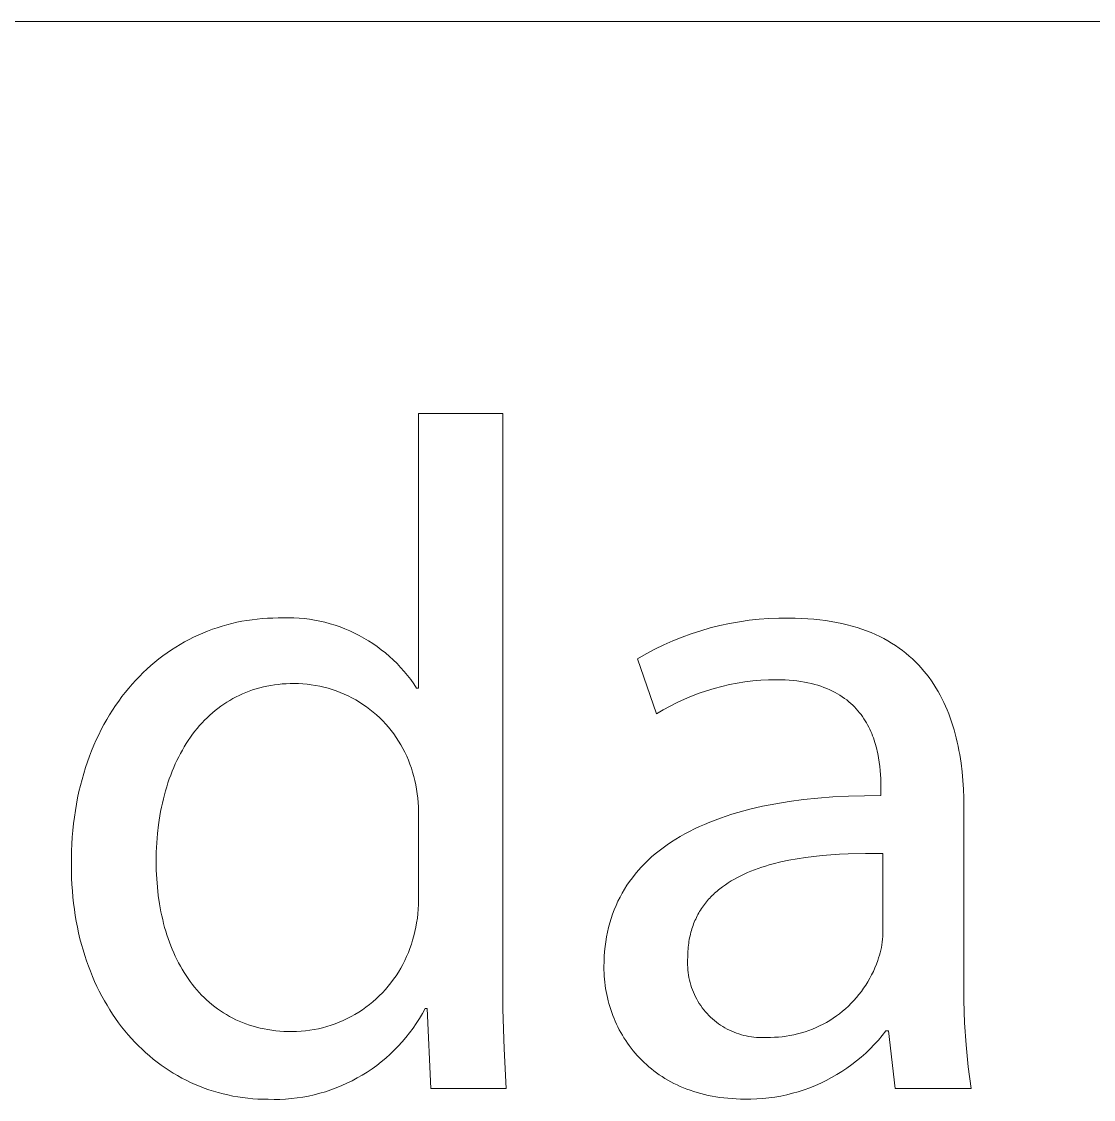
# Model space of a CAD drawing. Header units: millimetres. Extents: x 578 to 4608, y -138 to 2677.
# Drawn here: x 4476.86 to 4522.31, y 266.52 to 312.23 of the extents above; entities that cross this region are included whole.
import ezdxf

# ---------------------------------------------------------------- set-up
doc = ezdxf.new("R2010")
doc.units = ezdxf.units.MM
doc.header["$MEASUREMENT"] = 0
doc.layers.add('Domyślny', color=7, linetype='Continuous', true_color=0x000000)

msp = doc.modelspace()

# ---------------------------------------------------------------- linework, layer by layer
at = {"layer": 'Domyślny', "color": 18, "lineweight": 15, "true_color": 0x000000}
for p, q in [((4604.455, 312.228), (3085.218, 312.228)), ((4493.696, 283.955), (4493.696, 295.604)), ((4493.696, 295.604), (4497.266, 295.604)), ((4497.266, 295.604), (4497.266, 272.024)), ((4485.362, 286.588), (4485.57, 286.648)), ((4485.57, 286.648), (4485.78, 286.702)), ((4485.78, 286.702), (4485.991, 286.75)), ((4485.991, 286.75), (4486.204, 286.793)), ((4486.204, 286.793), (4486.419, 286.83)), ((4486.419, 286.83), (4486.635, 286.862)), ((4486.635, 286.862), (4486.853, 286.888)), ((4486.853, 286.888), (4487.072, 286.908)), ((4487.072, 286.908), (4487.293, 286.922)), ((4487.293, 286.922), (4487.514, 286.931)), ((4487.514, 286.931), (4487.737, 286.934)), ((4487.737, 286.934), (4487.96, 286.944)), ((4487.96, 286.944), (4488.183, 286.946)), ((4488.183, 286.946), (4488.406, 286.941)), ((4488.406, 286.941), (4488.628, 286.928)), ((4488.628, 286.928), (4488.85, 286.908)), ((4488.85, 286.908), (4489.071, 286.88)), ((4489.071, 286.88), (4489.291, 286.844)), ((4489.291, 286.844), (4489.51, 286.801)), ((4489.51, 286.801), (4489.727, 286.75)), ((4489.727, 286.75), (4489.942, 286.692)), ((4489.942, 286.692), (4490.155, 286.627)), ((4490.155, 286.627), (4490.366, 286.554)), ((4506.067, 286.513), (4506.475, 286.615)), ((4506.475, 286.615), (4506.886, 286.704)), ((4506.886, 286.704), (4507.3, 286.778)), ((4507.3, 286.778), (4507.717, 286.838)), ((4507.717, 286.838), (4508.135, 286.883)), ((4508.135, 286.883), (4508.554, 286.914)), ((4508.554, 286.914), (4508.975, 286.93)), ((4508.975, 286.93), (4509.395, 286.931)), ((4509.395, 286.931), (4509.671, 286.928)), ((4509.671, 286.928), (4509.941, 286.919)), ((4509.941, 286.919), (4510.204, 286.905)), ((4510.204, 286.905), (4510.461, 286.885)), ((4510.461, 286.885), (4510.711, 286.859)), ((4510.711, 286.859), (4510.955, 286.828)), ((4510.955, 286.828), (4511.193, 286.791)), ((4511.193, 286.791), (4511.425, 286.749)), ((4511.425, 286.749), (4511.651, 286.702)), ((4511.651, 286.702), (4511.871, 286.649)), ((4511.871, 286.649), (4512.085, 286.592)), ((4484.157, 286.118), (4484.352, 286.21)), ((4484.352, 286.21), (4484.55, 286.296)), ((4484.55, 286.296), (4484.75, 286.377)), ((4484.75, 286.377), (4484.952, 286.453)), ((4484.952, 286.453), (4485.156, 286.523)), ((4485.156, 286.523), (4485.362, 286.588)), ((4490.366, 286.554), (4490.574, 286.474)), ((4490.574, 286.474), (4490.78, 286.387)), ((4490.78, 286.387), (4490.982, 286.293)), ((4490.982, 286.293), (4491.181, 286.193)), ((4491.181, 286.193), (4491.376, 286.085)), ((4504.868, 286.121), (4505.263, 286.266)), ((4505.263, 286.266), (4505.663, 286.396)), ((4505.663, 286.396), (4506.067, 286.513)), ((4512.085, 286.592), (4512.293, 286.53)), ((4512.293, 286.53), (4512.495, 286.463)), ((4512.495, 286.463), (4512.692, 286.392)), ((4512.692, 286.392), (4512.883, 286.315)), ((4512.883, 286.315), (4513.069, 286.235)), ((4513.069, 286.235), (4513.249, 286.149)), ((4483.217, 285.581), (4483.4, 285.699)), ((4483.4, 285.699), (4483.585, 285.811)), ((4483.585, 285.811), (4483.773, 285.919)), ((4483.773, 285.919), (4483.964, 286.021)), ((4483.964, 286.021), (4484.157, 286.118)), ((4491.376, 286.085), (4491.567, 285.971)), ((4491.567, 285.971), (4491.755, 285.85)), ((4491.755, 285.85), (4491.938, 285.723)), ((4491.938, 285.723), (4492.117, 285.59)), ((4503.716, 285.608), (4504.094, 285.792)), ((4504.094, 285.792), (4504.478, 285.964)), ((4504.478, 285.964), (4504.868, 286.121)), ((4513.249, 286.149), (4513.424, 286.06)), ((4513.424, 286.06), (4513.593, 285.966)), ((4513.593, 285.966), (4513.757, 285.869)), ((4513.757, 285.869), (4513.916, 285.767)), ((4513.916, 285.767), (4514.07, 285.661)), ((4482.686, 285.197), (4482.86, 285.33)), ((4482.86, 285.33), (4483.037, 285.458)), ((4483.037, 285.458), (4483.217, 285.581)), ((4492.117, 285.59), (4492.291, 285.451)), ((4492.291, 285.451), (4492.46, 285.306)), ((4492.46, 285.306), (4492.624, 285.155)), ((4502.98, 285.2), (4503.345, 285.41)), ((4503.345, 285.41), (4503.716, 285.608)), ((4514.07, 285.661), (4514.218, 285.551)), ((4514.218, 285.551), (4514.362, 285.438)), ((4514.362, 285.438), (4514.501, 285.321)), ((4514.501, 285.321), (4514.635, 285.2)), ((4482.181, 284.769), (4482.346, 284.917)), ((4482.346, 284.917), (4482.515, 285.059)), ((4482.515, 285.059), (4482.686, 285.197)), ((4492.624, 285.155), (4492.783, 284.998)), ((4492.783, 284.998), (4492.936, 284.837)), ((4492.936, 284.837), (4493.084, 284.67)), ((4503.786, 282.865), (4502.98, 285.2)), ((4514.635, 285.2), (4514.764, 285.076)), ((4514.764, 285.076), (4514.889, 284.949)), ((4514.889, 284.949), (4515.008, 284.819)), ((4515.008, 284.819), (4515.124, 284.685)), ((4481.706, 284.296), (4481.861, 284.459)), ((4481.861, 284.459), (4482.019, 284.616)), ((4482.019, 284.616), (4482.181, 284.769)), ((4493.084, 284.67), (4493.226, 284.498)), ((4493.226, 284.498), (4493.362, 284.321)), ((4515.124, 284.685), (4515.234, 284.548)), ((4515.234, 284.548), (4515.341, 284.408)), ((4515.341, 284.408), (4515.443, 284.266)), ((4481.261, 283.78), (4481.405, 283.957)), ((4481.405, 283.957), (4481.554, 284.129)), ((4481.554, 284.129), (4481.706, 284.296)), ((4486.662, 283.881), (4486.516, 283.83)), ((4486.811, 283.928), (4486.662, 283.881)), ((4486.961, 283.971), (4486.811, 283.928)), ((4487.115, 284.009), (4486.961, 283.971)), ((4487.27, 284.043), (4487.115, 284.009)), ((4487.428, 284.073), (4487.27, 284.043)), ((4487.588, 284.098), (4487.428, 284.073)), ((4487.75, 284.119), (4487.588, 284.098)), ((4487.915, 284.135), (4487.75, 284.119)), ((4488.081, 284.147), (4487.915, 284.135)), ((4488.25, 284.154), (4488.081, 284.147)), ((4488.422, 284.156), (4488.25, 284.154)), ((4488.604, 284.153), (4488.422, 284.156)), ((4488.786, 284.144), (4488.604, 284.153)), ((4488.967, 284.128), (4488.786, 284.144)), ((4489.148, 284.106), (4488.967, 284.128)), ((4489.328, 284.078), (4489.148, 284.106)), ((4489.506, 284.044), (4489.328, 284.078)), ((4489.684, 284.003), (4489.506, 284.044)), ((4489.86, 283.956), (4489.684, 284.003)), ((4490.034, 283.904), (4489.86, 283.956)), ((4490.206, 283.845), (4490.034, 283.904)), ((4493.362, 284.321), (4493.492, 284.14)), ((4493.492, 284.14), (4493.615, 283.955)), ((4493.615, 283.955), (4493.696, 283.955)), ((4506.227, 283.947), (4505.907, 283.849)), ((4506.551, 284.033), (4506.227, 283.947)), ((4506.877, 284.108), (4506.551, 284.033)), ((4507.206, 284.171), (4506.877, 284.108)), ((4507.537, 284.223), (4507.206, 284.171)), ((4507.869, 284.263), (4507.537, 284.223)), ((4508.203, 284.292), (4507.869, 284.263)), ((4508.537, 284.309), (4508.203, 284.292)), ((4508.872, 284.314), (4508.537, 284.309)), ((4509.056, 284.312), (4508.872, 284.314)), ((4509.235, 284.306), (4509.056, 284.312)), ((4509.409, 284.296), (4509.235, 284.306)), ((4509.579, 284.281), (4509.409, 284.296)), ((4509.743, 284.263), (4509.579, 284.281)), ((4509.902, 284.241), (4509.743, 284.263)), ((4510.057, 284.216), (4509.902, 284.241)), ((4510.207, 284.187), (4510.057, 284.216)), ((4510.352, 284.154), (4510.207, 284.187)), ((4510.493, 284.118), (4510.352, 284.154)), ((4510.629, 284.079), (4510.493, 284.118)), ((4510.761, 284.036), (4510.629, 284.079)), ((4510.888, 283.991), (4510.761, 284.036)), ((4511.012, 283.942), (4510.888, 283.991)), ((4511.131, 283.89), (4511.012, 283.942)), ((4511.246, 283.836), (4511.131, 283.89)), ((4515.443, 284.266), (4515.54, 284.12)), ((4515.54, 284.12), (4515.634, 283.972)), ((4515.634, 283.972), (4515.723, 283.821)), ((4480.849, 283.223), (4480.983, 283.413)), ((4480.983, 283.413), (4481.12, 283.599)), ((4481.12, 283.599), (4481.261, 283.78)), ((4485.691, 283.438), (4485.562, 283.359)), ((4485.822, 283.514), (4485.691, 283.438)), ((4485.956, 283.585), (4485.822, 283.514)), ((4486.092, 283.652), (4485.956, 283.585)), ((4486.231, 283.716), (4486.092, 283.652)), ((4486.373, 283.775), (4486.231, 283.716)), ((4486.516, 283.83), (4486.373, 283.775)), ((4490.377, 283.78), (4490.206, 283.845)), ((4490.544, 283.709), (4490.377, 283.78)), ((4490.709, 283.632), (4490.544, 283.709)), ((4490.872, 283.55), (4490.709, 283.632)), ((4491.031, 283.462), (4490.872, 283.55)), ((4491.188, 283.369), (4491.031, 283.462)), ((4504.968, 283.491), (4504.665, 283.35)), ((4505.277, 283.621), (4504.968, 283.491)), ((4505.59, 283.741), (4505.277, 283.621)), ((4505.907, 283.849), (4505.59, 283.741)), ((4511.356, 283.779), (4511.246, 283.836)), ((4511.463, 283.719), (4511.356, 283.779)), ((4511.566, 283.657), (4511.463, 283.719)), ((4511.665, 283.593), (4511.566, 283.657)), ((4511.761, 283.526), (4511.665, 283.593)), ((4511.852, 283.457), (4511.761, 283.526)), ((4511.94, 283.385), (4511.852, 283.457)), ((4515.723, 283.821), (4515.808, 283.668)), ((4515.808, 283.668), (4515.889, 283.513)), ((4515.889, 283.513), (4515.967, 283.355)), ((4480.594, 282.828), (4480.72, 283.027)), ((4480.72, 283.027), (4480.849, 283.223)), ((4485.071, 283.006), (4484.954, 282.908)), ((4485.19, 283.1), (4485.071, 283.006)), ((4485.311, 283.19), (4485.19, 283.1)), ((4485.435, 283.277), (4485.311, 283.19)), ((4485.562, 283.359), (4485.435, 283.277)), ((4491.34, 283.27), (4491.188, 283.369)), ((4491.49, 283.166), (4491.34, 283.27)), ((4491.636, 283.057), (4491.49, 283.166)), ((4491.777, 282.942), (4491.636, 283.057)), ((4504.073, 283.037), (4503.786, 282.865)), ((4504.366, 283.199), (4504.073, 283.037)), ((4504.665, 283.35), (4504.366, 283.199)), ((4512.025, 283.312), (4511.94, 283.385)), ((4512.106, 283.237), (4512.025, 283.312)), ((4512.183, 283.16), (4512.106, 283.237)), ((4512.258, 283.081), (4512.183, 283.16)), ((4512.329, 283), (4512.258, 283.081)), ((4512.396, 282.918), (4512.329, 283)), ((4515.967, 283.355), (4516.04, 283.195)), ((4516.04, 283.195), (4516.109, 283.033)), ((4516.109, 283.033), (4516.175, 282.868)), ((4480.355, 282.415), (4480.473, 282.623)), ((4480.473, 282.623), (4480.594, 282.828)), ((4484.621, 282.594), (4484.515, 282.483)), ((4484.729, 282.702), (4484.621, 282.594)), ((4484.841, 282.807), (4484.729, 282.702)), ((4484.954, 282.908), (4484.841, 282.807)), ((4491.915, 282.823), (4491.777, 282.942)), ((4492.049, 282.699), (4491.915, 282.823)), ((4492.178, 282.571), (4492.049, 282.699)), ((4492.302, 282.438), (4492.178, 282.571)), ((4512.461, 282.835), (4512.396, 282.918)), ((4512.523, 282.75), (4512.461, 282.835)), ((4512.581, 282.664), (4512.523, 282.75)), ((4512.637, 282.576), (4512.581, 282.664)), ((4512.69, 282.488), (4512.637, 282.576)), ((4516.175, 282.868), (4516.237, 282.702)), ((4516.237, 282.702), (4516.296, 282.535)), ((4516.296, 282.535), (4516.351, 282.365)), ((4480.133, 281.984), (4480.242, 282.201)), ((4480.242, 282.201), (4480.355, 282.415)), ((4484.212, 282.128), (4484.117, 282.004)), ((4484.311, 282.25), (4484.212, 282.128)), ((4484.411, 282.368), (4484.311, 282.25)), ((4484.515, 282.483), (4484.411, 282.368)), ((4492.422, 282.301), (4492.302, 282.438)), ((4492.537, 282.16), (4492.422, 282.301)), ((4492.647, 282.015), (4492.537, 282.16)), ((4512.74, 282.398), (4512.69, 282.488)), ((4512.787, 282.308), (4512.74, 282.398)), ((4512.832, 282.217), (4512.787, 282.308)), ((4512.874, 282.125), (4512.832, 282.217)), ((4512.913, 282.032), (4512.874, 282.125)), ((4516.351, 282.365), (4516.402, 282.194)), ((4516.402, 282.194), (4516.45, 282.021)), ((4479.929, 281.535), (4480.029, 281.762)), ((4480.029, 281.762), (4480.133, 281.984)), ((4483.847, 281.611), (4483.763, 281.474)), ((4483.934, 281.745), (4483.847, 281.611)), ((4484.024, 281.876), (4483.934, 281.745)), ((4484.117, 282.004), (4484.024, 281.876)), ((4492.752, 281.866), (4492.647, 282.015)), ((4492.851, 281.713), (4492.752, 281.866)), ((4492.945, 281.558), (4492.851, 281.713)), ((4512.95, 281.939), (4512.913, 282.032)), ((4512.985, 281.846), (4512.95, 281.939)), ((4513.018, 281.752), (4512.985, 281.846)), ((4513.048, 281.658), (4513.018, 281.752)), ((4513.076, 281.564), (4513.048, 281.658)), ((4516.45, 282.021), (4516.495, 281.847)), ((4516.495, 281.847), (4516.537, 281.671)), ((4516.537, 281.671), (4516.575, 281.495)), ((4479.742, 281.07), (4479.833, 281.305)), ((4479.833, 281.305), (4479.929, 281.535)), ((4483.602, 281.19), (4483.526, 281.044)), ((4483.681, 281.333), (4483.602, 281.19)), ((4483.763, 281.474), (4483.681, 281.333)), ((4493.034, 281.399), (4492.945, 281.558)), ((4493.117, 281.237), (4493.034, 281.399)), ((4493.195, 281.072), (4493.117, 281.237)), ((4513.103, 281.47), (4513.076, 281.564)), ((4513.127, 281.376), (4513.103, 281.47)), ((4513.149, 281.283), (4513.127, 281.376)), ((4513.169, 281.189), (4513.149, 281.283)), ((4513.205, 281.003), (4513.169, 281.189)), ((4516.575, 281.495), (4516.61, 281.317)), ((4516.61, 281.317), (4516.643, 281.138)), ((4516.643, 281.138), (4516.698, 280.778)), ((4479.574, 280.587), (4479.656, 280.831)), ((4479.656, 280.831), (4479.742, 281.07)), ((4483.382, 280.744), (4483.314, 280.59)), ((4483.452, 280.896), (4483.382, 280.744)), ((4483.526, 281.044), (4483.452, 280.896)), ((4493.266, 280.904), (4493.195, 281.072)), ((4493.332, 280.735), (4493.266, 280.904)), ((4493.392, 280.563), (4493.332, 280.735)), ((4513.234, 280.819), (4513.205, 281.003)), ((4513.257, 280.638), (4513.234, 280.819)), ((4516.698, 280.778), (4516.742, 280.414)), ((4479.426, 280.088), (4479.498, 280.339)), ((4479.498, 280.339), (4479.574, 280.587)), ((4483.187, 280.273), (4483.128, 280.111)), ((4483.249, 280.433), (4483.187, 280.273)), ((4483.314, 280.59), (4483.249, 280.433)), ((4493.446, 280.389), (4493.392, 280.563)), ((4493.493, 280.213), (4493.446, 280.389)), ((4493.535, 280.036), (4493.493, 280.213)), ((4513.274, 280.461), (4513.257, 280.638)), ((4513.287, 280.288), (4513.274, 280.461)), ((4513.295, 280.121), (4513.287, 280.288)), ((4516.742, 280.414), (4516.776, 280.049)), ((4479.297, 279.572), (4479.359, 279.832)), ((4479.359, 279.832), (4479.426, 280.088)), ((4483.018, 279.779), (4482.968, 279.609)), ((4483.071, 279.946), (4483.018, 279.779)), ((4483.128, 280.111), (4483.071, 279.946)), ((4493.577, 279.853), (4493.535, 280.036)), ((4493.612, 279.668), (4493.577, 279.853)), ((4513.299, 279.96), (4513.295, 280.121)), ((4513.301, 279.805), (4513.299, 279.96)), ((4513.301, 279.402), (4513.301, 279.805)), ((4516.776, 280.049), (4516.799, 279.681)), ((4479.189, 279.04), (4479.241, 279.308)), ((4479.241, 279.308), (4479.297, 279.572)), ((4482.92, 279.437), (4482.875, 279.263)), ((4482.968, 279.609), (4482.92, 279.437)), ((4493.642, 279.483), (4493.612, 279.668)), ((4493.665, 279.296), (4493.642, 279.483)), ((4510.631, 279.295), (4511.268, 279.345)), ((4511.268, 279.345), (4511.926, 279.379)), ((4511.926, 279.379), (4512.604, 279.398)), ((4512.604, 279.398), (4513.301, 279.402)), ((4516.799, 279.681), (4516.813, 279.314)), ((4516.813, 279.314), (4516.817, 278.946)), ((4479.143, 278.768), (4479.189, 279.04)), ((4482.795, 278.907), (4482.76, 278.726)), ((4482.834, 279.086), (4482.795, 278.907)), ((4482.875, 279.263), (4482.834, 279.086)), ((4493.682, 279.109), (4493.665, 279.296)), ((4493.693, 278.922), (4493.682, 279.109)), ((4493.698, 278.734), (4493.693, 278.922)), ((4507.749, 278.823), (4508.284, 278.947)), ((4508.284, 278.947), (4508.84, 279.056)), ((4508.84, 279.056), (4509.416, 279.151)), ((4509.416, 279.151), (4510.013, 279.23)), ((4510.013, 279.23), (4510.631, 279.295)), ((4516.817, 278.946), (4516.817, 271.645)), ((4479.067, 278.212), (4479.102, 278.492)), ((4479.102, 278.492), (4479.143, 278.768)), ((4482.727, 278.542), (4482.697, 278.357)), ((4482.76, 278.726), (4482.727, 278.542)), ((4493.696, 278.546), (4493.698, 278.734)), ((4493.696, 275.164), (4493.696, 278.546)), ((4506.271, 278.365), (4506.504, 278.45)), ((4506.504, 278.45), (4506.742, 278.532)), ((4506.742, 278.532), (4506.986, 278.61)), ((4506.986, 278.61), (4507.235, 278.685)), ((4507.235, 278.685), (4507.489, 278.756)), ((4507.489, 278.756), (4507.749, 278.823)), ((4479.013, 277.641), (4479.037, 277.928)), ((4479.037, 277.928), (4479.067, 278.212)), ((4482.671, 278.169), (4482.627, 277.788)), ((4482.697, 278.357), (4482.671, 278.169)), ((4505.186, 277.884), (4505.392, 277.987)), ((4505.392, 277.987), (4505.604, 278.087)), ((4505.604, 278.087), (4505.821, 278.183)), ((4505.821, 278.183), (4506.043, 278.276)), ((4506.043, 278.276), (4506.271, 278.365)), ((4478.995, 277.349), (4479.013, 277.641)), ((4482.627, 277.788), (4482.596, 277.399)), ((4504.417, 277.436), (4504.601, 277.554)), ((4504.601, 277.554), (4504.79, 277.667)), ((4504.79, 277.667), (4504.986, 277.778)), ((4504.986, 277.778), (4505.186, 277.884)), ((4478.975, 276.755), (4478.982, 277.054)), ((4478.982, 277.054), (4478.995, 277.349)), ((4482.596, 277.399), (4482.577, 277.003)), ((4503.736, 276.933), (4503.898, 277.064)), ((4503.898, 277.064), (4504.065, 277.192)), ((4504.065, 277.192), (4504.238, 277.316)), ((4504.238, 277.316), (4504.417, 277.436)), ((4478.974, 276.452), (4478.975, 276.755)), ((4482.577, 277.003), (4482.57, 276.6)), ((4482.57, 276.6), (4482.576, 276.233)), ((4503.285, 276.52), (4503.429, 276.661)), ((4503.429, 276.661), (4503.58, 276.799)), ((4503.58, 276.799), (4503.736, 276.933)), ((4509.061, 276.587), (4508.73, 276.504)), ((4509.4, 276.66), (4509.061, 276.587)), ((4509.745, 276.723), (4509.4, 276.66)), ((4510.097, 276.778), (4509.745, 276.723)), ((4510.453, 276.825), (4510.097, 276.778)), ((4510.814, 276.863), (4510.453, 276.825)), ((4511.178, 276.894), (4510.814, 276.863)), ((4511.545, 276.918), (4511.178, 276.894)), ((4511.913, 276.936), (4511.545, 276.918)), ((4512.649, 276.952), (4511.913, 276.936)), ((4513.381, 276.946), (4512.649, 276.952)), ((4513.381, 273.538), (4513.381, 276.946)), ((4478.976, 276.176), (4478.974, 276.452)), ((4478.984, 275.902), (4478.976, 276.176)), ((4482.576, 276.233), (4482.593, 275.871)), ((4502.884, 276.076), (4503.012, 276.227)), ((4503.012, 276.227), (4503.145, 276.375)), ((4503.145, 276.375), (4503.285, 276.52)), ((4507.646, 276.134), (4507.503, 276.07)), ((4507.793, 276.195), (4507.646, 276.134)), ((4507.943, 276.253), (4507.793, 276.195)), ((4508.095, 276.309), (4507.943, 276.253)), ((4508.251, 276.362), (4508.095, 276.309)), ((4508.408, 276.412), (4508.251, 276.362)), ((4508.568, 276.459), (4508.408, 276.412)), ((4508.73, 276.504), (4508.568, 276.459)), ((4478.997, 275.631), (4478.984, 275.902)), ((4482.593, 275.871), (4482.621, 275.514)), ((4502.535, 275.602), (4502.646, 275.763)), ((4502.646, 275.763), (4502.762, 275.921)), ((4502.762, 275.921), (4502.884, 276.076)), ((4506.831, 275.704), (4506.707, 275.622)), ((4506.959, 275.783), (4506.831, 275.704)), ((4507.09, 275.859), (4506.959, 275.783)), ((4507.224, 275.933), (4507.09, 275.859)), ((4507.362, 276.003), (4507.224, 275.933)), ((4507.503, 276.07), (4507.362, 276.003)), ((4479.016, 275.363), (4478.997, 275.631)), ((4479.039, 275.099), (4479.016, 275.363)), ((4482.621, 275.514), (4482.66, 275.161)), ((4502.239, 275.098), (4502.332, 275.269)), ((4502.332, 275.269), (4502.431, 275.437)), ((4502.431, 275.437), (4502.535, 275.602)), ((4506.198, 275.209), (4506.146, 275.159)), ((4506.25, 275.259), (4506.198, 275.209)), ((4506.304, 275.307), (4506.25, 275.259)), ((4506.359, 275.354), (4506.304, 275.307)), ((4506.414, 275.401), (4506.359, 275.354)), ((4506.471, 275.447), (4506.414, 275.401)), ((4506.587, 275.536), (4506.471, 275.447)), ((4506.707, 275.622), (4506.587, 275.536)), ((4479.067, 274.837), (4479.039, 275.099)), ((4479.101, 274.578), (4479.067, 274.837)), ((4482.66, 275.161), (4482.711, 274.815)), ((4482.711, 274.815), (4482.74, 274.644)), ((4493.685, 274.586), (4493.696, 274.778)), ((4493.699, 274.971), (4493.696, 275.164)), ((4493.696, 274.778), (4493.699, 274.971)), ((4501.995, 274.564), (4502.071, 274.746)), ((4502.071, 274.746), (4502.152, 274.923)), ((4502.152, 274.923), (4502.239, 275.098)), ((4505.774, 274.726), (4505.733, 274.668)), ((4505.817, 274.784), (4505.774, 274.726)), ((4505.861, 274.84), (4505.817, 274.784)), ((4505.905, 274.896), (4505.861, 274.84)), ((4505.951, 274.95), (4505.905, 274.896)), ((4505.998, 275.004), (4505.951, 274.95)), ((4506.047, 275.057), (4505.998, 275.004)), ((4506.096, 275.108), (4506.047, 275.057)), ((4506.146, 275.159), (4506.096, 275.108)), ((4479.139, 274.323), (4479.101, 274.578)), ((4479.182, 274.07), (4479.139, 274.323)), ((4482.74, 274.644), (4482.773, 274.475)), ((4482.773, 274.475), (4482.808, 274.307)), ((4482.808, 274.307), (4482.846, 274.141)), ((4493.645, 274.202), (4493.668, 274.394)), ((4493.668, 274.394), (4493.685, 274.586)), ((4501.862, 274.193), (4501.926, 274.38)), ((4501.926, 274.38), (4501.995, 274.564)), ((4505.511, 274.299), (4505.478, 274.234)), ((4505.545, 274.363), (4505.511, 274.299)), ((4505.58, 274.426), (4505.545, 274.363)), ((4505.616, 274.488), (4505.58, 274.426)), ((4505.654, 274.549), (4505.616, 274.488)), ((4505.693, 274.609), (4505.654, 274.549)), ((4505.733, 274.668), (4505.693, 274.609)), ((4479.23, 273.821), (4479.182, 274.07)), ((4479.283, 273.576), (4479.23, 273.821)), ((4482.846, 274.141), (4482.887, 273.977)), ((4482.887, 273.977), (4482.93, 273.815)), ((4482.93, 273.815), (4482.977, 273.655)), ((4493.535, 273.634), (4493.578, 273.822)), ((4493.578, 273.822), (4493.615, 274.012)), ((4493.615, 274.012), (4493.645, 274.202)), ((4501.753, 273.808), (4501.805, 274.002)), ((4501.805, 274.002), (4501.862, 274.193)), ((4505.31, 273.823), (4505.287, 273.751)), ((4505.335, 273.894), (4505.31, 273.823)), ((4505.361, 273.964), (4505.335, 273.894)), ((4505.388, 274.033), (4505.361, 273.964)), ((4505.417, 274.101), (4505.388, 274.033)), ((4505.447, 274.168), (4505.417, 274.101)), ((4505.478, 274.234), (4505.447, 274.168)), ((4479.34, 273.333), (4479.283, 273.576)), ((4482.977, 273.655), (4483.026, 273.497)), ((4483.026, 273.497), (4483.078, 273.34)), ((4493.445, 273.274), (4493.493, 273.453)), ((4493.493, 273.453), (4493.535, 273.634)), ((4501.634, 273.207), (4501.668, 273.41)), ((4501.668, 273.41), (4501.707, 273.611)), ((4501.707, 273.611), (4501.753, 273.808)), ((4505.192, 273.376), (4505.178, 273.298)), ((4505.208, 273.453), (4505.192, 273.376)), ((4505.226, 273.529), (4505.208, 273.453)), ((4505.245, 273.604), (4505.226, 273.529)), ((4505.265, 273.678), (4505.245, 273.604)), ((4505.287, 273.751), (4505.265, 273.678)), ((4513.369, 273.307), (4513.377, 273.422)), ((4513.377, 273.422), (4513.381, 273.538)), ((4479.402, 273.094), (4479.34, 273.333)), ((4479.469, 272.859), (4479.402, 273.094)), ((4483.078, 273.34), (4483.133, 273.186)), ((4483.133, 273.186), (4483.191, 273.034)), ((4483.191, 273.034), (4483.251, 272.884)), ((4493.265, 272.746), (4493.331, 272.92)), ((4493.331, 272.92), (4493.391, 273.096)), ((4493.391, 273.096), (4493.445, 273.274)), ((4501.585, 272.79), (4501.607, 273)), ((4501.607, 273), (4501.634, 273.207)), ((4505.134, 272.974), (4505.127, 272.89)), ((4505.143, 273.056), (4505.134, 272.974)), ((4505.153, 273.138), (4505.143, 273.056)), ((4505.164, 273.218), (4505.153, 273.138)), ((4505.178, 273.298), (4505.164, 273.218)), ((4513.298, 272.852), (4513.322, 272.965)), ((4513.322, 272.965), (4513.341, 273.078)), ((4513.341, 273.078), (4513.357, 273.193)), ((4513.357, 273.193), (4513.369, 273.307)), ((4479.54, 272.627), (4479.469, 272.859)), ((4479.616, 272.398), (4479.54, 272.627)), ((4483.251, 272.884), (4483.315, 272.737)), ((4483.315, 272.737), (4483.381, 272.592)), ((4483.381, 272.592), (4483.45, 272.449)), ((4483.45, 272.449), (4483.521, 272.309)), ((4493.114, 272.407), (4493.192, 272.575)), ((4493.192, 272.575), (4493.265, 272.746)), ((4501.561, 272.361), (4501.57, 272.577)), ((4501.57, 272.577), (4501.585, 272.79)), ((4505.114, 272.544), (4505.107, 272.436)), ((4505.115, 272.633), (4505.114, 272.544)), ((4505.117, 272.72), (4505.115, 272.633)), ((4505.121, 272.805), (4505.117, 272.72)), ((4505.127, 272.89), (4505.121, 272.805)), ((4513.167, 272.41), (4513.205, 272.519)), ((4513.205, 272.519), (4513.24, 272.629)), ((4513.24, 272.629), (4513.271, 272.74)), ((4513.271, 272.74), (4513.298, 272.852)), ((4479.695, 272.173), (4479.616, 272.398)), ((4479.78, 271.952), (4479.695, 272.173)), ((4483.521, 272.309), (4483.596, 272.171)), ((4483.596, 272.171), (4483.673, 272.036)), ((4483.673, 272.036), (4483.754, 271.903)), ((4492.845, 271.919), (4492.94, 272.078)), ((4492.94, 272.078), (4493.03, 272.241)), ((4493.03, 272.241), (4493.114, 272.407)), ((4497.266, 272.024), (4497.271, 270.341)), ((4501.558, 272.142), (4501.561, 272.361)), ((4501.559, 272.01), (4501.558, 272.142)), ((4501.564, 271.878), (4501.559, 272.01)), ((4505.107, 272.436), (4505.104, 272.328)), ((4505.104, 272.328), (4505.104, 272.22)), ((4505.104, 272.22), (4505.108, 272.112)), ((4505.108, 272.112), (4505.115, 272.004)), ((4505.115, 272.004), (4505.127, 271.897)), ((4512.981, 271.949), (4513.048, 272.101)), ((4513.048, 272.101), (4513.11, 272.254)), ((4513.11, 272.254), (4513.167, 272.41)), ((4479.868, 271.734), (4479.78, 271.952)), ((4479.961, 271.521), (4479.868, 271.734)), ((4483.754, 271.903), (4483.837, 271.773)), ((4483.837, 271.773), (4483.923, 271.646)), ((4483.923, 271.646), (4484.011, 271.522)), ((4492.527, 271.462), (4492.638, 271.61)), ((4492.638, 271.61), (4492.744, 271.763)), ((4492.744, 271.763), (4492.845, 271.919)), ((4501.571, 271.746), (4501.564, 271.878)), ((4501.581, 271.614), (4501.571, 271.746)), ((4501.595, 271.483), (4501.581, 271.614)), ((4505.127, 271.897), (4505.142, 271.79)), ((4505.142, 271.79), (4505.161, 271.683)), ((4505.161, 271.683), (4505.183, 271.577)), ((4505.183, 271.577), (4505.209, 271.472)), ((4512.749, 271.51), (4512.831, 271.653)), ((4512.831, 271.653), (4512.909, 271.8)), ((4512.909, 271.8), (4512.981, 271.949)), ((4516.817, 271.645), (4516.818, 270.708)), ((4480.058, 271.31), (4479.961, 271.521)), ((4480.159, 271.104), (4480.058, 271.31)), ((4480.264, 270.902), (4480.159, 271.104)), ((4484.011, 271.522), (4484.103, 271.401)), ((4484.103, 271.401), (4484.197, 271.282)), ((4484.197, 271.282), (4484.294, 271.167)), ((4484.294, 271.167), (4484.394, 271.054)), ((4492.162, 271.04), (4492.289, 271.176)), ((4492.289, 271.176), (4492.41, 271.317)), ((4492.41, 271.317), (4492.527, 271.462)), ((4501.611, 271.352), (4501.595, 271.483)), ((4501.63, 271.222), (4501.611, 271.352)), ((4501.653, 271.092), (4501.63, 271.222)), ((4501.678, 270.962), (4501.653, 271.092)), ((4505.209, 271.472), (4505.239, 271.368)), ((4505.239, 271.368), (4505.272, 271.265)), ((4505.272, 271.265), (4505.309, 271.164)), ((4505.309, 271.164), (4505.349, 271.063)), ((4512.372, 270.965), (4512.473, 271.096)), ((4512.473, 271.096), (4512.57, 271.231)), ((4512.57, 271.231), (4512.662, 271.369)), ((4512.662, 271.369), (4512.749, 271.51)), ((4480.373, 270.703), (4480.264, 270.902)), ((4480.486, 270.509), (4480.373, 270.703)), ((4484.394, 271.054), (4484.497, 270.945)), ((4484.497, 270.945), (4484.603, 270.839)), ((4484.603, 270.839), (4484.711, 270.736)), ((4484.711, 270.736), (4484.823, 270.637)), ((4484.823, 270.637), (4484.937, 270.541)), ((4491.612, 270.541), (4491.756, 270.658)), ((4491.756, 270.658), (4491.896, 270.781)), ((4491.896, 270.781), (4492.032, 270.908)), ((4492.032, 270.908), (4492.162, 271.04)), ((4501.706, 270.833), (4501.678, 270.962)), ((4501.737, 270.705), (4501.706, 270.833)), ((4501.771, 270.578), (4501.737, 270.705)), ((4505.349, 271.063), (4505.393, 270.964)), ((4505.393, 270.964), (4505.44, 270.867)), ((4505.44, 270.867), (4505.49, 270.771)), ((4505.49, 270.771), (4505.544, 270.677)), ((4505.544, 270.677), (4505.601, 270.585)), ((4512.043, 270.593), (4512.157, 270.713)), ((4512.157, 270.713), (4512.267, 270.837)), ((4512.267, 270.837), (4512.372, 270.965)), ((4516.818, 270.708), (4516.849, 269.772)), ((4480.602, 270.318), (4480.486, 270.509)), ((4480.723, 270.132), (4480.602, 270.318)), ((4484.937, 270.541), (4485.054, 270.448)), ((4485.054, 270.448), (4485.173, 270.358)), ((4485.173, 270.358), (4485.296, 270.273)), ((4485.296, 270.273), (4485.421, 270.191)), ((4485.421, 270.191), (4485.55, 270.112)), ((4490.999, 270.123), (4491.157, 270.219)), ((4491.157, 270.219), (4491.313, 270.321)), ((4491.313, 270.321), (4491.465, 270.428)), ((4491.465, 270.428), (4491.612, 270.541)), ((4493.86, 270.157), (4493.734, 269.946)), ((4493.978, 270.373), (4493.86, 270.157)), ((4494.058, 270.373), (4493.978, 270.373)), ((4494.219, 266.978), (4494.058, 270.373)), ((4497.271, 270.341), (4497.32, 268.658)), ((4501.808, 270.451), (4501.771, 270.578)), ((4501.848, 270.325), (4501.808, 270.451)), ((4501.89, 270.2), (4501.848, 270.325)), ((4501.936, 270.076), (4501.89, 270.2)), ((4505.601, 270.585), (4505.661, 270.495)), ((4505.661, 270.495), (4505.724, 270.407)), ((4505.724, 270.407), (4505.79, 270.322)), ((4505.79, 270.322), (4505.859, 270.238)), ((4505.859, 270.238), (4505.93, 270.157)), ((4505.93, 270.157), (4506.005, 270.079)), ((4511.547, 270.153), (4511.676, 270.257)), ((4511.676, 270.257), (4511.802, 270.365)), ((4511.802, 270.365), (4511.924, 270.477)), ((4511.924, 270.477), (4512.043, 270.593)), ((4480.847, 269.95), (4480.723, 270.132)), ((4480.975, 269.771), (4480.847, 269.95)), ((4481.107, 269.598), (4480.975, 269.771)), ((4485.55, 270.112), (4485.681, 270.037)), ((4485.681, 270.037), (4485.815, 269.966)), ((4485.815, 269.966), (4485.951, 269.899)), ((4485.951, 269.899), (4486.091, 269.836)), ((4486.091, 269.836), (4486.233, 269.777)), ((4486.233, 269.777), (4486.378, 269.721)), ((4486.378, 269.721), (4486.526, 269.67)), ((4489.984, 269.665), (4490.16, 269.726)), ((4490.16, 269.726), (4490.333, 269.794)), ((4490.333, 269.794), (4490.503, 269.867)), ((4490.503, 269.867), (4490.671, 269.947)), ((4490.671, 269.947), (4490.837, 270.032)), ((4490.837, 270.032), (4490.999, 270.123)), ((4493.602, 269.739), (4493.462, 269.537)), ((4493.734, 269.946), (4493.602, 269.739)), ((4501.985, 269.953), (4501.936, 270.076)), ((4502.036, 269.832), (4501.985, 269.953)), ((4502.091, 269.711), (4502.036, 269.832)), ((4502.148, 269.592), (4502.091, 269.711)), ((4506.005, 270.079), (4506.082, 270.003)), ((4506.082, 270.003), (4506.162, 269.93)), ((4506.162, 269.93), (4506.244, 269.86)), ((4506.244, 269.86), (4506.329, 269.792)), ((4506.329, 269.792), (4506.416, 269.728)), ((4506.416, 269.728), (4506.505, 269.667)), ((4510.703, 269.631), (4510.851, 269.706)), ((4510.851, 269.706), (4510.996, 269.786)), ((4510.996, 269.786), (4511.138, 269.871)), ((4511.138, 269.871), (4511.278, 269.96)), ((4511.278, 269.96), (4511.414, 270.055)), ((4511.414, 270.055), (4511.547, 270.153)), ((4516.849, 269.772), (4516.911, 268.836)), ((4481.242, 269.428), (4481.107, 269.598)), ((4481.381, 269.262), (4481.242, 269.428)), ((4481.523, 269.101), (4481.381, 269.262)), ((4486.526, 269.67), (4486.677, 269.623)), ((4486.677, 269.623), (4486.831, 269.58)), ((4486.831, 269.58), (4486.987, 269.542)), ((4486.987, 269.542), (4487.147, 269.507)), ((4487.147, 269.507), (4487.309, 269.477)), ((4487.309, 269.477), (4487.474, 269.452)), ((4487.474, 269.452), (4487.642, 269.431)), ((4487.642, 269.431), (4487.812, 269.415)), ((4487.812, 269.415), (4487.986, 269.403)), ((4487.986, 269.403), (4488.162, 269.396)), ((4488.162, 269.396), (4488.341, 269.393)), ((4488.341, 269.393), (4488.527, 269.398)), ((4488.527, 269.398), (4488.712, 269.409)), ((4488.712, 269.409), (4488.897, 269.426)), ((4488.897, 269.426), (4489.082, 269.45)), ((4489.082, 269.45), (4489.265, 269.481)), ((4489.265, 269.481), (4489.447, 269.517)), ((4489.447, 269.517), (4489.628, 269.56)), ((4489.628, 269.56), (4489.807, 269.609)), ((4489.807, 269.609), (4489.984, 269.665)), ((4493.316, 269.339), (4493.163, 269.147)), ((4493.462, 269.537), (4493.316, 269.339)), ((4502.209, 269.474), (4502.148, 269.592)), ((4502.272, 269.357), (4502.209, 269.474)), ((4502.338, 269.242), (4502.272, 269.357)), ((4502.407, 269.128), (4502.338, 269.242)), ((4506.505, 269.667), (4506.596, 269.608)), ((4506.596, 269.608), (4506.689, 269.553)), ((4506.689, 269.553), (4506.784, 269.501)), ((4506.784, 269.501), (4506.88, 269.453)), ((4506.88, 269.453), (4506.979, 269.407)), ((4506.979, 269.407), (4507.078, 269.365)), ((4507.078, 269.365), (4507.179, 269.327)), ((4507.179, 269.327), (4507.282, 269.292)), ((4507.282, 269.292), (4507.385, 269.261)), ((4507.385, 269.261), (4507.49, 269.233)), ((4509.446, 269.223), (4509.608, 269.255)), ((4509.608, 269.255), (4509.77, 269.292)), ((4509.77, 269.292), (4509.93, 269.335)), ((4509.93, 269.335), (4510.088, 269.384)), ((4510.088, 269.384), (4510.245, 269.438)), ((4510.245, 269.438), (4510.4, 269.497)), ((4510.4, 269.497), (4510.553, 269.561)), ((4510.553, 269.561), (4510.703, 269.631)), ((4513.516, 269.431), (4513.357, 269.23)), ((4513.623, 269.431), (4513.516, 269.431)), ((4513.905, 266.975), (4513.623, 269.431)), ((4481.669, 268.945), (4481.523, 269.101)), ((4481.818, 268.792), (4481.669, 268.945)), ((4481.97, 268.645), (4481.818, 268.792)), ((4493.004, 268.96), (4492.838, 268.778)), ((4493.163, 269.147), (4493.004, 268.96)), ((4502.479, 269.016), (4502.407, 269.128)), ((4502.554, 268.906), (4502.479, 269.016)), ((4502.632, 268.797), (4502.554, 268.906)), ((4502.712, 268.69), (4502.632, 268.797)), ((4507.49, 269.233), (4507.595, 269.209)), ((4507.595, 269.209), (4507.702, 269.189)), ((4507.702, 269.189), (4507.808, 269.172)), ((4507.808, 269.172), (4507.916, 269.159)), ((4507.916, 269.159), (4508.024, 269.149)), ((4508.024, 269.149), (4508.132, 269.144)), ((4508.132, 269.144), (4508.24, 269.142)), ((4508.24, 269.142), (4508.348, 269.143)), ((4508.348, 269.143), (4508.456, 269.149)), ((4508.456, 269.149), (4508.622, 269.147)), ((4508.622, 269.147), (4508.787, 269.151)), ((4508.787, 269.151), (4508.953, 269.16)), ((4508.953, 269.16), (4509.118, 269.175)), ((4509.118, 269.175), (4509.282, 269.196)), ((4509.282, 269.196), (4509.446, 269.223)), ((4513.021, 268.845), (4512.843, 268.662)), ((4513.193, 269.035), (4513.021, 268.845)), ((4513.357, 269.23), (4513.193, 269.035)), ((4516.911, 268.836), (4517.003, 267.904)), ((4482.125, 268.501), (4481.97, 268.645)), ((4482.284, 268.363), (4482.125, 268.501)), ((4482.445, 268.229), (4482.284, 268.363)), ((4492.488, 268.433), (4492.305, 268.269)), ((4492.666, 268.603), (4492.488, 268.433)), ((4492.838, 268.778), (4492.666, 268.603)), ((4497.32, 268.658), (4497.413, 266.978)), ((4502.796, 268.584), (4502.712, 268.69)), ((4502.883, 268.481), (4502.796, 268.584)), ((4502.972, 268.379), (4502.883, 268.481)), ((4503.064, 268.28), (4502.972, 268.379)), ((4512.658, 268.485), (4512.468, 268.314)), ((4512.843, 268.662), (4512.658, 268.485)), ((4482.61, 268.099), (4482.445, 268.229)), ((4482.778, 267.975), (4482.61, 268.099)), ((4482.948, 267.855), (4482.778, 267.975)), ((4491.922, 267.961), (4491.723, 267.817)), ((4492.116, 268.112), (4491.922, 267.961)), ((4492.305, 268.269), (4492.116, 268.112)), ((4503.159, 268.183), (4503.064, 268.28)), ((4503.257, 268.087), (4503.159, 268.183)), ((4503.358, 267.994), (4503.257, 268.087)), ((4503.462, 267.903), (4503.358, 267.994)), ((4503.569, 267.815), (4503.462, 267.903)), ((4512.069, 267.994), (4511.862, 267.844)), ((4512.271, 268.151), (4512.069, 267.994)), ((4512.468, 268.314), (4512.271, 268.151)), ((4517.003, 267.904), (4517.126, 266.975)), ((4483.122, 267.74), (4482.948, 267.855)), ((4483.298, 267.63), (4483.122, 267.74)), ((4483.477, 267.525), (4483.298, 267.63)), ((4483.658, 267.424), (4483.477, 267.525)), ((4483.843, 267.329), (4483.658, 267.424)), ((4491.098, 267.426), (4490.881, 267.31)), ((4491.311, 267.549), (4491.098, 267.426)), ((4491.519, 267.68), (4491.311, 267.549)), ((4491.723, 267.817), (4491.519, 267.68)), ((4503.679, 267.729), (4503.569, 267.815)), ((4503.791, 267.645), (4503.679, 267.729)), ((4503.906, 267.564), (4503.791, 267.645)), ((4504.025, 267.485), (4503.906, 267.564)), ((4504.146, 267.409), (4504.025, 267.485)), ((4511.211, 267.44), (4510.985, 267.32)), ((4511.433, 267.567), (4511.211, 267.44)), ((4511.65, 267.702), (4511.433, 267.567)), ((4511.862, 267.844), (4511.65, 267.702)), ((4484.03, 267.239), (4483.843, 267.329)), ((4484.219, 267.154), (4484.03, 267.239)), ((4484.411, 267.074), (4484.219, 267.154)), ((4484.605, 266.999), (4484.411, 267.074)), ((4484.802, 266.929), (4484.605, 266.999)), ((4490.209, 267.008), (4489.979, 266.923)), ((4490.437, 267.101), (4490.209, 267.008)), ((4490.661, 267.202), (4490.437, 267.101)), ((4490.881, 267.31), (4490.661, 267.202)), ((4497.413, 266.978), (4494.219, 266.978)), ((4504.27, 267.336), (4504.146, 267.409)), ((4504.396, 267.265), (4504.27, 267.336)), ((4504.526, 267.198), (4504.396, 267.265)), ((4504.659, 267.133), (4504.526, 267.198)), ((4504.794, 267.071), (4504.659, 267.133)), ((4504.932, 267.012), (4504.794, 267.071)), ((4505.073, 266.956), (4504.932, 267.012)), ((4505.217, 266.904), (4505.073, 266.956)), ((4510.284, 267.011), (4510.043, 266.924)), ((4510.521, 267.106), (4510.284, 267.011)), ((4510.755, 267.209), (4510.521, 267.106)), ((4510.985, 267.32), (4510.755, 267.209)), ((4517.126, 266.975), (4513.905, 266.975)), ((4485, 266.865), (4484.802, 266.929)), ((4485.202, 266.806), (4485, 266.865)), ((4485.405, 266.753), (4485.202, 266.806)), ((4485.61, 266.705), (4485.405, 266.753)), ((4485.817, 266.662), (4485.61, 266.705)), ((4486.027, 266.625), (4485.817, 266.662)), ((4486.238, 266.593), (4486.027, 266.625)), ((4486.451, 266.568), (4486.238, 266.593)), ((4486.666, 266.547), (4486.451, 266.568)), ((4486.883, 266.533), (4486.666, 266.547)), ((4487.101, 266.524), (4486.883, 266.533)), ((4487.321, 266.521), (4487.101, 266.524)), ((4487.567, 266.516), (4487.321, 266.521)), ((4487.813, 266.52), (4487.567, 266.516)), ((4488.058, 266.531), (4487.813, 266.52)), ((4488.303, 266.552), (4488.058, 266.531)), ((4488.547, 266.58), (4488.303, 266.552)), ((4488.79, 266.617), (4488.547, 266.58)), ((4489.032, 266.662), (4488.79, 266.617)), ((4489.272, 266.715), (4489.032, 266.662)), ((4489.51, 266.776), (4489.272, 266.715)), ((4489.745, 266.846), (4489.51, 266.776)), ((4489.979, 266.923), (4489.745, 266.846)), ((4505.364, 266.854), (4505.217, 266.904)), ((4505.514, 266.808), (4505.364, 266.854)), ((4505.666, 266.765), (4505.514, 266.808)), ((4505.821, 266.726), (4505.666, 266.765)), ((4505.98, 266.69), (4505.821, 266.726)), ((4506.14, 266.657), (4505.98, 266.69)), ((4506.304, 266.629), (4506.14, 266.657)), ((4506.471, 266.603), (4506.304, 266.629)), ((4506.64, 266.582), (4506.471, 266.603)), ((4506.813, 266.564), (4506.64, 266.582)), ((4506.988, 266.55), (4506.813, 266.564)), ((4507.166, 266.54), (4506.988, 266.55)), ((4507.346, 266.534), (4507.166, 266.54)), ((4507.53, 266.532), (4507.346, 266.534)), ((4507.786, 266.531), (4507.53, 266.532)), ((4508.041, 266.54), (4507.786, 266.531)), ((4508.296, 266.557), (4508.041, 266.54)), ((4508.55, 266.583), (4508.296, 266.557)), ((4508.804, 266.618), (4508.55, 266.583)), ((4509.056, 266.662), (4508.804, 266.618)), ((4509.306, 266.714), (4509.056, 266.662)), ((4509.554, 266.776), (4509.306, 266.714)), ((4509.8, 266.845), (4509.554, 266.776)), ((4510.043, 266.924), (4509.8, 266.845))]:
    msp.add_line(p, q, dxfattribs=at)

doc.saveas('drawing.dxf')
